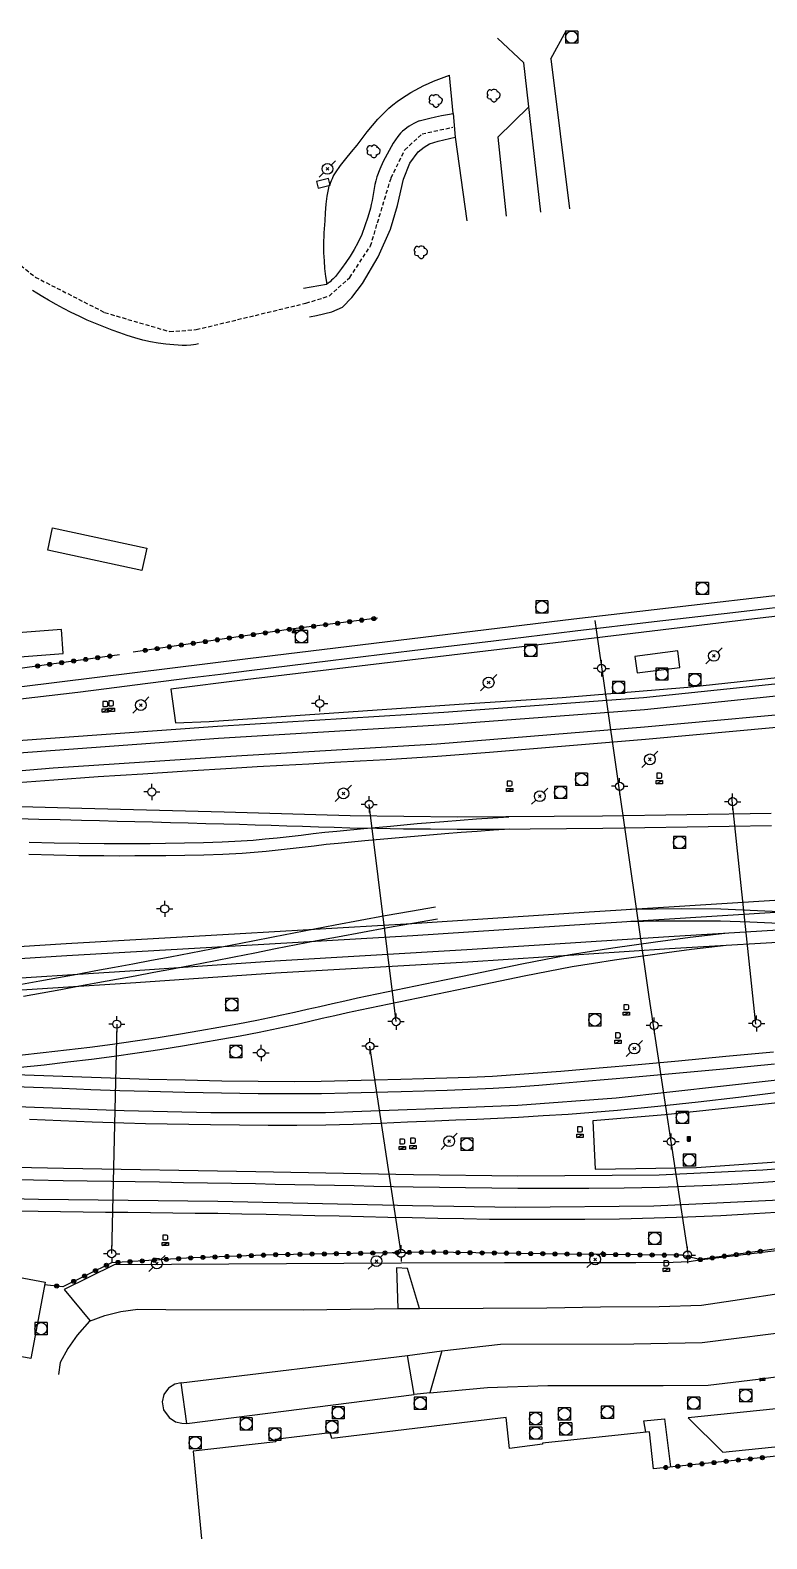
# Model space of a CAD drawing. Header units: millimetres. Extents: x 184000 to 185000, y 128098 to 129000.
# Drawn here: x 184782.6 to 184873.6, y 128721 to 128907.2 of the extents above; entities that cross this region are included whole.
import ezdxf

# ---------------------------------------------------------------- set-up
doc = ezdxf.new("R2010")
doc.units = ezdxf.units.MM
doc.linetypes.add('DASHED', pattern=[0.75, 0.5, -0.25])
doc.layers.get('0').update_dxf_attribs({"linetype": 'CONTINUOUS'})
for name, color, linetype in [('W0001', 6, 'DASHED'), ('W0006', 2, 'CONTINUOUS'), ('W0008', 7, 'CONTINUOUS'), ('W0014', 7, 'CONTINUOUS'), ('W0015', 2, 'CONTINUOUS'), ('W0017', 7, 'CONTINUOUS'), ('W0101', 7, 'CONTINUOUS'), ('W0104', 1, 'CONTINUOUS'), ('W0300', 7, 'CONTINUOUS'), ('W0323', 7, 'CONTINUOUS'), ('W0333', 7, 'CONTINUOUS'), ('W0401', 7, 'CONTINUOUS'), ('W0420', 7, 'CONTINUOUS'), ('W0438', 7, 'CONTINUOUS'), ('W0473', 7, 'CONTINUOUS'), ('W0610', 7, 'CONTINUOUS'), ('W0611', 7, 'CONTINUOUS'), ('W0700', 7, 'CONTINUOUS'), ('W0710', 7, 'CONTINUOUS'), ('W0850', 7, 'CONTINUOUS')]:
    doc.layers.add(name, color=color, linetype=linetype)

# ---------------------------------------------------------------- blocks, each defined once
blk = doc.blocks.new('T300')
for p, q in [((-0.8, 0.51), (-0.86, 0.34)), ((-0.86, 0.34), (-0.86, 0.17)), ((-0.86, 0.17), (-0.74, 0.06)), ((-0.69, 0.63), (-0.8, 0.51)), ((-0.8, -0.06), (-0.74, 0.06)), ((-0.74, 0.06), (-0.69, 0.11)), ((-0.57, 0.69), (-0.69, 0.63)), ((-0.46, 0.69), (-0.57, 0.69)), ((-0.29, 0.63), (-0.46, 0.69)), ((-0.29, 0.63), (-0.17, 0.74)), ((-0.23, 0.57), (-0.29, 0.63)), ((-0.17, 0.74), (-0.06, 0.8)), ((-0.06, 0.8), (0.06, 0.8)), ((0.06, 0.8), (0.23, 0.74)), ((0.23, 0.74), (0.34, 0.63)), ((0.34, 0.63), (0.4, 0.51)), ((0.46, 0.46), (0.34, 0.46)), ((0.4, 0.51), (0.4, 0.46)), ((0.57, 0.4), (0.46, 0.46)), ((0.57, 0.4), (0.69, 0.29)), ((0.69, 0.29), (0.74, 0.17)), ((0.74, 0.06), (0.69, -0.17)), ((0.74, 0.17), (0.74, 0.06)), ((-0.8, -0.17), (-0.8, -0.06)), ((-0.8, -0.23), (-0.8, -0.17)), ((-0.74, -0.34), (-0.8, -0.23)), ((-0.69, -0.4), (-0.74, -0.34)), ((-0.51, -0.46), (-0.69, -0.4)), ((-0.4, -0.46), (-0.51, -0.46)), ((-0.4, -0.46), (-0.34, -0.46)), ((-0.34, -0.46), (-0.34, -0.4)), ((-0.34, -0.51), (-0.34, -0.46)), ((-0.29, -0.63), (-0.34, -0.51)), ((-0.17, -0.74), (-0.29, -0.63)), ((-0.06, -0.8), (-0.17, -0.74)), ((0.06, -0.8), (-0.06, -0.8)), ((0.17, -0.74), (0.06, -0.8)), ((0.23, -0.69), (0.17, -0.74)), ((0.29, -0.46), (0.23, -0.46)), ((0.29, -0.63), (0.23, -0.69)), ((0.46, -0.4), (0.29, -0.46)), ((0.34, -0.51), (0.29, -0.63)), ((0.34, -0.51), (0.34, -0.46)), ((0.57, -0.34), (0.46, -0.4)), ((0.63, -0.29), (0.57, -0.34)), ((0.69, -0.17), (0.63, -0.29))]:
    blk.add_line(p, q)
blk = doc.blocks.new('T473')
for p, q in [((-0.166667, 0.166667), (0.166667, -0.166667)), ((-0.166667, -0.166667), (0.166667, 0.166667)), ((0.500001, 0.500001), (1.000002, 1.000002)), ((-1.000002, -1.000002), (-0.500001, -0.500001))]:
    blk.add_line(p, q)
blk.add_ellipse((0, 0), major_axis=(0.471405, 0.471405), ratio=1, start_param=5.4977871438, end_param=11.780972451)
blk = doc.blocks.new('T420')
for p, q in [((0.75, 0.75), (-0.75, 0.75)), ((-0.75, 0.75), (-0.75, -0.75)), ((0.75, 0.75), (0.75, -0.75)), ((0.75, -0.75), (-0.75, -0.75))]:
    blk.add_line(p, q)
blk.add_ellipse((0, 0), major_axis=(-0.53, 0.53), ratio=1, start_param=3.926991, end_param=10.210176)
blk = doc.blocks.new('T610')
for p, q in [((-0.500001, 0), (-1.000002, 0)), ((0, 0.500001), (0, 1.000002)), ((0.500001, 0), (1.000002, 0)), ((0, -0.500001), (0, -1.000002))]:
    blk.add_line(p, q)
blk.add_ellipse((0, 0), major_axis=(-0.353554, 0.353554), ratio=1, start_param=3.926990817, end_param=10.2101761242)
blk = doc.blocks.new('T438')
for p, q in [((-0.4, 0.2), (0.4, 0.2)), ((-0.4, -0.2), (-0.4, 0.2)), ((0.15, 1.1), (-0.3, 1.1)), ((-0.3, 1.1), (-0.3, 0.5)), ((-0.3, 0.5), (0.15, 0.5)), ((0.3, 0.65), (0.3, 0.95)), ((0.4, 0.2), (0.4, -0.2))]:
    blk.add_line(p, q)
at = {"flags": 128}
for points in [[(-0.4, -0.2), (0.4, 0.2)], [(0.4, -0.2), (-0.4, -0.2)]]:
    blk.add_lwpolyline(points, dxfattribs=at)
for centre, major_axis, start_param, end_param in [((0.15, 0.95), (0.106, -0.106), 0.785398, 2.356194), ((0.15, 0.65), (0.106, 0.106), 3.926991, 5.497787)]:
    blk.add_ellipse(centre, major_axis=major_axis, ratio=1, start_param=start_param, end_param=end_param)
blk = doc.blocks.new('T850')
for p, q in [((-0.25, -0.15), (0, 0.32)), ((0, 0.32), (0.25, -0.15)), ((-0.25, -0.15), (0.25, -0.15))]:
    blk.add_line(p, q)
for major_axis in [(-0.106, 0.106), (-0.0354, 0.0354), (-0.0236, 0.0236)]:
    blk.add_ellipse((0, 0), major_axis=major_axis, ratio=1, start_param=3.926991, end_param=10.210176)
blk = doc.blocks.new('T401')
for p, q in [((-0.3, 0.3), (0, 0.3)), ((-0.3, -0.25), (-0.3, 0.3)), ((-0.3, 0.15), (0, 0.15)), ((-0.3, 0), (0, 0)), ((0, 0.3), (0, -0.25)), ((-0.3, -0.15), (0, -0.15)), ((-0.3, -0.25), (-0.3, -0.3)), ((-0.3, -0.3), (0, -0.3)), ((0, -0.3), (0, -0.25))]:
    blk.add_line(p, q)
blk = doc.blocks.new('t323o')
at = {"color": 0, "linetype": 'Continuous'}
for radius in [0.25, 0.15]:
    blk.add_circle((0, 0), radius, dxfattribs=at)

msp = doc.modelspace()

# ---------------------------------------------------------------- linework, layer by layer
at = {"layer": 'W0001'}
msp.add_lwpolyline([(184779.72, 128879.62), (184783.26, 128876.77), (184791.82, 128872.4), (184799.85, 128870.04), (184803.14, 128870.29), (184816.67, 128873.55), (184819.55, 128874.43), (184822.09, 128876.71), (184824.65, 128880.61), (184827.19, 128889.01), (184828.88, 128892.48), (184831.01, 128894.44), (184834.81, 128895.28)], dxfattribs=at)
at = {"layer": 'W0006'}
for points in [[(184830.72, 128749.44), (184846.42, 128749.53), (184853.04, 128749.64), (184860.31, 128749.68), (184865.54, 128749.85), (184869.38, 128750.43), (184876.42, 128751.51), (184882.1, 128752.38)], [(184789.95, 128747.87), (184791.86, 128748.59), (184793.83, 128749.07), (184795.94, 128749.36), (184799.39, 128749.31)], [(184799.39, 128749.31), (184816.35, 128749.3), (184828.03, 128749.44)], [(184833.45, 128744.21), (184840.7, 128745.07), (184857.17, 128745.11), (184865.61, 128745.25), (184877.98, 128746.8)], [(184801.27, 128740.28), (184829.2, 128743.66)], [(184876.34, 128737.23), (184863.87, 128735.95), (184868.14, 128731.73), (184880.57, 128732.99)]]:
    msp.add_lwpolyline(points, dxfattribs=at)
at = {"layer": 'W0008'}
for points in [[(184830.65, 128896.04), (184830.33, 128895.9), (184830.02, 128895.74), (184829.72, 128895.57), (184829.42, 128895.38), (184829.14, 128895.19), (184828.87, 128894.99), (184828.6, 128894.77), (184828.36, 128894.53), (184828.03, 128894.14), (184827.72, 128893.72), (184827.45, 128893.28), (184827.19, 128892.84), (184826.69, 128891.94), (184826.23, 128891.03), (184825.81, 128890.1), (184825.45, 128889.14), (184825.3, 128888.66), (184825.19, 128888.18), (184825.1, 128887.69), (184825.01, 128887.2), (184824.94, 128886.71), (184824.85, 128886.22), (184824.75, 128885.74), (184824.63, 128885.26), (184824.31, 128884.17), (184823.96, 128883.1), (184823.56, 128882.04), (184823.1, 128881), (184822.65, 128880.17), (184822.15, 128879.37), (184821.61, 128878.59), (184821.07, 128877.82), (184820.83, 128877.49), (184820.58, 128877.17), (184820.32, 128876.86), (184820.05, 128876.57), (184819.85, 128876.37), (184819.65, 128876.18), (184819.44, 128876), (184819.22, 128875.84)], [(184830.65, 128896.04), (184830.98, 128896.13), (184831.31, 128896.22), (184831.63, 128896.3), (184831.96, 128896.38), (184832.69, 128896.54), (184833.41, 128896.7), (184834.14, 128896.85), (184834.87, 128896.98)], [(184834.87, 128896.98), (184835.11, 128894.03)], [(184818, 128872.02), (184819.87, 128872.49), (184821.18, 128873.07), (184822.36, 128874.25), (184823.65, 128875.98), (184825.6, 128879.28), (184827.1, 128882.7), (184827.98, 128885.62), (184828.72, 128888.87), (184829.49, 128890.84), (184830.55, 128892.21), (184831.26, 128892.82), (184831.93, 128893.23), (184833, 128893.56), (184835.11, 128894.03)], [(184819.22, 128875.84), (184816.36, 128875.36)], [(184817.13, 128871.85), (184818, 128872.02)]]:
    msp.add_lwpolyline(points, dxfattribs=at)
at = {"layer": 'W0014'}
msp.add_lwpolyline([(184819.28, 128875.88), (184819.13, 128876.84), (184819.02, 128877.81), (184818.95, 128878.78), (184818.9, 128879.75), (184818.89, 128880.24), (184818.89, 128880.74), (184818.9, 128881.23), (184818.92, 128881.73), (184818.94, 128882.22), (184818.97, 128882.72), (184819, 128883.21), (184819.04, 128883.7), (184819.11, 128884.72), (184819.19, 128885.75), (184819.3, 128886.77), (184819.5, 128887.78), (184819.56, 128888.02), (184819.65, 128888.25), (184819.74, 128888.48), (184819.84, 128888.7), (184819.95, 128888.94), (184820.06, 128889.17), (184820.18, 128889.4), (184820.31, 128889.63), (184820.93, 128890.53), (184821.61, 128891.38), (184822.32, 128892.22), (184823.01, 128893.06), (184823.63, 128893.87), (184824.25, 128894.68), (184824.89, 128895.48), (184825.56, 128896.25), (184825.99, 128896.72), (184826.45, 128897.18), (184826.92, 128897.62), (184827.4, 128898.04), (184827.94, 128898.45), (184828.48, 128898.83), (184829.05, 128899.2), (184829.62, 128899.55), (184830.15, 128899.85), (184830.69, 128900.13), (184831.24, 128900.4), (184831.8, 128900.66), (184832.44, 128900.94), (184833.08, 128901.2), (184833.74, 128901.45), (184834.4, 128901.69)], dxfattribs=at)
at = {"layer": 'W0015'}
msp.add_lwpolyline([(184803.41, 128868.52), (184803.1, 128868.45), (184802.78, 128868.39), (184802.46, 128868.36), (184801.94, 128868.33), (184801.41, 128868.33), (184800.88, 128868.36), (184800.36, 128868.4), (184799.39, 128868.5), (184798.43, 128868.62), (184797.47, 128868.78), (184796.52, 128868.99), (184795.56, 128869.25), (184794.61, 128869.55), (184793.68, 128869.89), (184792.76, 128870.23), (184791.72, 128870.63), (184790.69, 128871.04), (184789.67, 128871.47), (184788.66, 128871.93), (184787.7, 128872.4), (184786.76, 128872.89), (184785.83, 128873.4), (184784.9, 128873.92), (184784.17, 128874.34), (184783.44, 128874.78), (184782.91, 128875.11)], dxfattribs=at)
at = {"layer": 'W0017'}
for points in [[(184846.9, 128903.72), (184848.86, 128907.25)], [(184843.58, 128903.21), (184840.34, 128906.27)], [(184846.9, 128903.72), (184849.22, 128885.21)], [(184845.67, 128884.79), (184843.58, 128903.21)], [(184844.2, 128897.77), (184840.37, 128894.03), (184841.42, 128884.29)], [(184899.11, 128759.91), (184880.85, 128757.32), (184865.29, 128755.41), (184864, 128755.23), (184862.03, 128755.15), (184857.4, 128755.07), (184841.2, 128755.1), (184828.43, 128755.03), (184793, 128754.85)], [(184793, 128754.85), (184786.84, 128751.78), (184789.99, 128747.96)], [(184789.95, 128747.87), (184788.43, 128746.16), (184787.26, 128744.51), (184786.32, 128742.78), (184786.13, 128741.29)], [(184831.99, 128739.06), (184839.11, 128739.71), (184846.55, 128739.96), (184860.78, 128739.95), (184866.33, 128740.01), (184872.51, 128740.72), (184876.29, 128741.23)], [(184801.95, 128735.26), (184830.05, 128738.85)]]:
    msp.add_lwpolyline(points, dxfattribs=at)
at = {"layer": 'W0101'}
msp.add_lwpolyline([(184859.61, 128729.68), (184859.09, 128734.22), (184845.87, 128732.85), (184845.88, 128732.7), (184841.83, 128732.18), (184841.39, 128735.98), (184819.89, 128733.4), (184819.65, 128734.09), (184812.83, 128733.27), (184812.95, 128732.98), (184802.76, 128731.86), (184803.8, 128721.02)], dxfattribs=at)
at = {"layer": 'W0104'}
for points in [[(184785.38, 128845.82), (184797.02, 128843.31), (184796.43, 128840.56), (184784.79, 128843.07)], [(184786.49, 128833.27), (184780.6, 128832.82), (184780.82, 128829.87), (184786.72, 128830.32)], [(184857.57, 128827.9), (184862.86, 128828.57), (184862.6, 128830.62), (184857.31, 128829.95)], [(184782.72, 128743.3), (184755.12, 128748.29), (184756.56, 128756.04), (184764.96, 128754.54), (184765.34, 128756.29), (184784.47, 128752.72)]]:
    msp.add_lwpolyline(points, close=True, dxfattribs=at)
msp.add_lwpolyline([(184858.63, 128734.17), (184858.4, 128735.59), (184860.96, 128735.84), (184861.7, 128729.89)], dxfattribs=at)
at = {"layer": 'W0323'}
for points in [[(184825.5, 128834.67), (184814.8, 128833.31), (184795.34, 128830.48)], [(184793.64, 128830.15), (184776.84, 128827.83), (184760.35, 128826.03), (184747.34, 128825.01), (184727.77, 128823.47), (184726.22, 128825.38)], [(184893.17, 128759.35), (184865.33, 128755.49), (184863.02, 128756.02), (184848.58, 128756.18), (184832.17, 128756.41), (184812.7, 128756.09), (184802.58, 128755.7), (184792.65, 128755.09), (184786.65, 128752.14)], [(184786.65, 128752.14), (184784.41, 128752.37)], [(184884.9, 128731.2), (184884.79, 128732.24), (184859.61, 128729.68)]]:
    msp.add_lwpolyline(points, dxfattribs=at)
at = {"layer": 'W0333'}
for points in [[(184834.87, 128896.98), (184834.4, 128901.69)], [(184835.11, 128894.03), (184836.55, 128883.71)], [(184801.27, 128740.28), (184800.49, 128740.13), (184799.69, 128739.62), (184799.11, 128738.85), (184798.93, 128737.93), (184799.07, 128736.95), (184799.77, 128736), (184800.58, 128735.48), (184801.37, 128735.28), (184801.95, 128735.26)], [(184801.95, 128735.26), (184801.27, 128740.28)]]:
    msp.add_lwpolyline(points, dxfattribs=at)
for points in [[(184827.87, 128754.46), (184828.03, 128749.44), (184830.72, 128749.44), (184829.21, 128754.38)], [(184829.2, 128743.66), (184833.45, 128744.21), (184831.99, 128739.06), (184830.05, 128738.85)]]:
    msp.add_lwpolyline(points, close=True, dxfattribs=at)
at = {"layer": 'W0420'}
msp.add_lwpolyline([(184819.47, 128888.95), (184817.97, 128888.57), (184818.18, 128887.74), (184819.68, 128888.13)], close=True, dxfattribs=at)
at = {"layer": 'W0611'}
for points in [[(184852.37, 128834.38), (184859.02, 128787.91), (184863.84, 128756.23)], [(184869.23, 128812.56), (184872.2, 128784.56)], [(184827.81, 128784.86), (184824.49, 128811.68)], [(184793.32, 128784.55), (184792.66, 128756.26)], [(184828.42, 128756.27), (184824.58, 128781.83)]]:
    msp.add_lwpolyline(points, dxfattribs=at)
at = {"layer": 'W0700'}
for points in [[(184888.73, 128839.08), (184849.74, 128834.54), (184809.49, 128829.66), (184781.27, 128826.16), (184758.7, 128823.8), (184739.42, 128822.45), (184725.99, 128821.59), (184710.22, 128821.14), (184692.57, 128820.96), (184682.39, 128820.95), (184677.44, 128821.17)], [(184888.9, 128837.59), (184879.15, 128836.47), (184869.41, 128835.34), (184859.66, 128834.2), (184849.92, 128833.05), (184839.85, 128831.84), (184829.79, 128830.63), (184819.73, 128829.4), (184809.67, 128828.17), (184806.14, 128827.73), (184802.61, 128827.29), (184799.09, 128826.84), (184795.56, 128826.39), (184792.03, 128825.95), (184788.5, 128825.51), (184784.97, 128825.08), (184781.44, 128824.67)], [(184884.86, 128827.58), (184858.36, 128824.84), (184833.72, 128823.02), (184805.77, 128821.3), (184780, 128819.43), (184754.23, 128817.21), (184739.1, 128816.48), (184725.94, 128816.42), (184713.45, 128816.87), (184703.44, 128817.59), (184690.83, 128818.78), (184677.45, 128820.52)], [(184885.04, 128826.09), (184858.49, 128823.34), (184833.82, 128821.52), (184805.87, 128819.8), (184780.12, 128817.93), (184754.33, 128815.72), (184739.13, 128814.98), (184725.92, 128814.92), (184713.37, 128815.38), (184703.31, 128816.1), (184690.66, 128817.29), (184677.23, 128819.03)], [(184881.81, 128823.36), (184858.47, 128821.2), (184832.82, 128819.11), (184807.39, 128817.61), (184785.45, 128816.17), (184767.69, 128814.64), (184753.51, 128813.31), (184744.13, 128812.79), (184735.66, 128812.62), (184719.82, 128812.98), (184704.97, 128813.31), (184695.22, 128813.66), (184684.72, 128814.27), (184676.6, 128815.11)], [(184881.95, 128821.86), (184876.12, 128821.3), (184870.28, 128820.75), (184864.44, 128820.22), (184858.6, 128819.71), (184852.18, 128819.15), (184845.77, 128818.61), (184839.35, 128818.09), (184832.93, 128817.61), (184829.75, 128817.4), (184826.57, 128817.2), (184823.39, 128817.01), (184820.2, 128816.83), (184817.02, 128816.66), (184813.84, 128816.48), (184810.66, 128816.3), (184807.48, 128816.11), (184802, 128815.77), (184796.52, 128815.43), (184791.04, 128815.07), (184785.56, 128814.68), (184781.12, 128814.32)], [(184874.13, 128810.55), (184853.31, 128810.22), (184835.38, 128810.09), (184822.14, 128810.26), (184806.57, 128810.74), (184789.02, 128811.19), (184767.85, 128811.76), (184748.68, 128812.1), (184736.82, 128812.6)], [(184874.16, 128809.05), (184868.95, 128808.95), (184863.75, 128808.86), (184858.54, 128808.79), (184853.33, 128808.72), (184848.84, 128808.67), (184844.35, 128808.62), (184839.86, 128808.59), (184835.37, 128808.59), (184832.06, 128808.61), (184828.74, 128808.64), (184825.43, 128808.7), (184822.11, 128808.76), (184820.16, 128808.81), (184818.21, 128808.87), (184816.27, 128808.93), (184814.32, 128808.99), (184812.37, 128809.06), (184810.42, 128809.12), (184808.47, 128809.19), (184806.52, 128809.24), (184804.33, 128809.3), (184802.14, 128809.36), (184799.95, 128809.42), (184797.75, 128809.47), (184795.56, 128809.52), (184793.37, 128809.58), (184791.18, 128809.63), (184788.98, 128809.69), (184786.34, 128809.76), (184783.69, 128809.83), (184781.05, 128809.91)], [(184841.84, 128808.61), (184839.84, 128808.48), (184837.84, 128808.35), (184835.84, 128808.2), (184833.84, 128808.04), (184830.54, 128807.77), (184827.24, 128807.48), (184823.95, 128807.17), (184820.65, 128806.86), (184819.17, 128806.71), (184817.69, 128806.54), (184816.21, 128806.37), (184814.73, 128806.2), (184813.25, 128806.03), (184811.76, 128805.87), (184810.28, 128805.74), (184808.79, 128805.62), (184806.43, 128805.5), (184804.07, 128805.42), (184801.71, 128805.38), (184799.36, 128805.34), (184797.45, 128805.32), (184795.54, 128805.31), (184793.64, 128805.3), (184791.73, 128805.31), (184788.65, 128805.35), (184785.56, 128805.41), (184782.48, 128805.48)], [(184841.74, 128810.11), (184839.74, 128809.98), (184837.73, 128809.84), (184835.72, 128809.7), (184833.72, 128809.54), (184830.41, 128809.27), (184827.11, 128808.97), (184823.81, 128808.67), (184820.51, 128808.35), (184819.03, 128808.2), (184817.56, 128808.04), (184816.08, 128807.86), (184814.61, 128807.69), (184813.13, 128807.52), (184811.65, 128807.37), (184810.17, 128807.23), (184808.69, 128807.12), (184806.35, 128807), (184804.01, 128806.92), (184801.67, 128806.88), (184799.33, 128806.84), (184797.43, 128806.82), (184795.54, 128806.81), (184793.64, 128806.8), (184791.75, 128806.81), (184788.67, 128806.85), (184785.59, 128806.91), (184782.51, 128806.98)], [(184883.74, 128800.41), (184851.65, 128798.39), (184829.77, 128796.94), (184808.54, 128795.7), (184787.05, 128794.46), (184763.05, 128792.95), (184749.81, 128792.36), (184738.81, 128792.22), (184727.85, 128792.58), (184713.61, 128793.64)], [(184883.83, 128798.91), (184851.75, 128796.89), (184829.87, 128795.44), (184808.62, 128794.2), (184787.14, 128792.97), (184763.13, 128791.45), (184749.86, 128790.86), (184738.8, 128790.72), (184727.77, 128791.08), (184713.47, 128792.15)], [(184832.67, 128799), (184829.57, 128798.46), (184826.48, 128797.91), (184823.39, 128797.35), (184820.3, 128796.78), (184817.74, 128796.29), (184815.2, 128795.8), (184812.65, 128795.31), (184810.1, 128794.81), (184807.56, 128794.31), (184805.01, 128793.81), (184802.46, 128793.31), (184799.91, 128792.83), (184797.62, 128792.39), (184795.32, 128791.97), (184793.02, 128791.54), (184790.72, 128791.12), (184788.43, 128790.7), (184786.13, 128790.28), (184783.83, 128789.85), (184781.54, 128789.43)], [(184832.92, 128797.52), (184829.83, 128796.98), (184826.74, 128796.43), (184823.66, 128795.87), (184820.57, 128795.3), (184818.02, 128794.82), (184815.47, 128794.33), (184812.93, 128793.83), (184810.38, 128793.33), (184807.83, 128792.83), (184805.29, 128792.33), (184802.74, 128791.84), (184800.19, 128791.35), (184797.9, 128790.92), (184795.6, 128790.49), (184793.3, 128790.07), (184791, 128789.65), (184788.7, 128789.23), (184786.41, 128788.8), (184784.11, 128788.38), (184781.81, 128787.95)], [(184882.43, 128798.08), (184867.92, 128798.75), (184863.02, 128798.77), (184856.76, 128798.71)], [(184882.33, 128796.59), (184878.72, 128796.81), (184875.11, 128796.99), (184871.5, 128797.14), (184867.88, 128797.25), (184866.67, 128797.27), (184865.45, 128797.28), (184864.24, 128797.27), (184863.02, 128797.27), (184861.46, 128797.26), (184859.9, 128797.25), (184858.34, 128797.23), (184856.78, 128797.21)], [(184879.72, 128796.43), (184861.47, 128795.32), (184836.56, 128793.71), (184812.83, 128792.34), (184795.59, 128791.15), (184775.03, 128789.83), (184751.63, 128788.41), (184740.07, 128787.87), (184728.25, 128787.44), (184715.62, 128787.69), (184705.2, 128788.3), (184698.48, 128789.01), (184694.01, 128789.38)], [(184868.41, 128795.74), (184866.26, 128795.5), (184864.11, 128795.24), (184861.97, 128794.97), (184859.83, 128794.68), (184857.19, 128794.31), (184854.56, 128793.93), (184851.93, 128793.53), (184849.3, 128793.09), (184846.32, 128792.54), (184843.34, 128791.94), (184840.36, 128791.33), (184837.39, 128790.71), (184833.8, 128789.98), (184830.22, 128789.25), (184826.64, 128788.5), (184823.06, 128787.74), (184821.5, 128787.41), (184819.95, 128787.06), (184818.39, 128786.71), (184816.84, 128786.35), (184815.28, 128786), (184813.72, 128785.66), (184812.17, 128785.32), (184810.6, 128785), (184808.26, 128784.55), (184805.91, 128784.12), (184803.56, 128783.71), (184801.2, 128783.32), (184798.41, 128782.87), (184795.61, 128782.46), (184792.81, 128782.06), (184790.01, 128781.69), (184787.11, 128781.33), (184784.21, 128781), (184781.3, 128780.69)], [(184879.81, 128794.94), (184861.57, 128793.83), (184836.65, 128792.22), (184812.92, 128790.85), (184795.69, 128789.65), (184775.12, 128788.33), (184751.71, 128786.91), (184740.13, 128786.37), (184728.26, 128785.94), (184715.56, 128786.19), (184705.08, 128786.8), (184698.34, 128787.51), (184693.9, 128787.89)], [(184868.57, 128794.25), (184866.44, 128794.01), (184864.3, 128793.75), (184862.16, 128793.48), (184860.03, 128793.19), (184857.41, 128792.83), (184854.79, 128792.45), (184852.17, 128792.05), (184849.56, 128791.61), (184846.58, 128791.06), (184843.61, 128790.47), (184840.65, 128789.85), (184837.68, 128789.24), (184834.1, 128788.51), (184830.53, 128787.78), (184826.95, 128787.03), (184823.37, 128786.28), (184821.81, 128785.94), (184820.26, 128785.59), (184818.7, 128785.24), (184817.14, 128784.88), (184815.58, 128784.53), (184814.02, 128784.19), (184812.46, 128783.85), (184810.9, 128783.53), (184808.54, 128783.08), (184806.18, 128782.64), (184803.81, 128782.23), (184801.44, 128781.84), (184798.64, 128781.39), (184795.83, 128780.97), (184793.01, 128780.58), (184790.2, 128780.2), (184787.29, 128779.84), (184784.37, 128779.51), (184781.45, 128779.19)], [(184874.4, 128781.11), (184868.54, 128780.54), (184862.68, 128779.98), (184856.81, 128779.46), (184850.95, 128778.95), (184848.14, 128778.72), (184845.33, 128778.49), (184842.52, 128778.29), (184839.71, 128778.11), (184836.89, 128777.98), (184834.06, 128777.87), (184831.24, 128777.79), (184828.41, 128777.71), (184825.13, 128777.62), (184821.85, 128777.54), (184818.57, 128777.47), (184815.29, 128777.45), (184810.78, 128777.46), (184806.28, 128777.53), (184801.77, 128777.62), (184797.26, 128777.73), (184793.72, 128777.83), (184790.18, 128777.95), (184786.64, 128778.08), (184783.1, 128778.22), (184779.68, 128778.34)], [(184874.55, 128779.62), (184868.68, 128779.04), (184862.81, 128778.49), (184856.94, 128777.96), (184851.07, 128777.46), (184848.25, 128777.22), (184845.44, 128777), (184842.62, 128776.79), (184839.8, 128776.61), (184836.96, 128776.48), (184834.13, 128776.37), (184831.29, 128776.29), (184828.45, 128776.21), (184825.16, 128776.12), (184821.87, 128776.04), (184818.58, 128775.97), (184815.29, 128775.95), (184810.78, 128775.96), (184806.26, 128776.03), (184801.74, 128776.12), (184797.23, 128776.23), (184793.68, 128776.33), (184790.13, 128776.45), (184786.59, 128776.59), (184783.04, 128776.72), (184779.62, 128776.84)], [(184874.85, 128777.62), (184855, 128775.4), (184842.85, 128774.53), (184832.54, 128774.09), (184819.09, 128773.59), (184804.93, 128773.62), (184794.22, 128773.84), (184778.71, 128774.43), (184760.05, 128775.18), (184738.81, 128776.17), (184720.14, 128776.89)], [(184875.04, 128776.13), (184870.08, 128775.5), (184865.1, 128774.92), (184860.12, 128774.39), (184855.14, 128773.9), (184852.09, 128773.64), (184849.04, 128773.42), (184845.99, 128773.22), (184842.94, 128773.03), (184840.35, 128772.9), (184837.77, 128772.79), (184835.18, 128772.69), (184832.6, 128772.59), (184829.23, 128772.45), (184825.86, 128772.3), (184822.49, 128772.17), (184819.12, 128772.09), (184815.57, 128772.05), (184812.01, 128772.05), (184808.46, 128772.08), (184804.91, 128772.12), (184802.23, 128772.16), (184799.54, 128772.2), (184796.86, 128772.26), (184794.18, 128772.34), (184790.29, 128772.46), (184786.41, 128772.61), (184782.53, 128772.77)], [(184889.08, 128767.77), (184873.1, 128766.51), (184860.31, 128765.9), (184842.86, 128765.77), (184829.94, 128765.94), (184810.48, 128766.33), (184786.74, 128766.73), (184757.2, 128767.37), (184728.59, 128767.96), (184705.33, 128768.29), (184694.41, 128768.59), (184680.16, 128769.09)], [(184889.26, 128764.04), (184876.01, 128762.87), (184859.65, 128762.1), (184842.56, 128761.92), (184829.82, 128762.14), (184805.8, 128762.66), (184783.64, 128762.91), (184755.35, 128763.55), (184728.2, 128764.2), (184706.36, 128764.58), (184678.19, 128765.36)], [(184877.2, 128765.28), (184873.19, 128765.01), (184869.99, 128764.82), (184866.77, 128764.65), (184863.56, 128764.51), (184860.35, 128764.4), (184855.98, 128764.31), (184851.6, 128764.27), (184847.23, 128764.26), (184842.86, 128764.27), (184839.62, 128764.29), (184836.39, 128764.33), (184833.15, 128764.38), (184829.92, 128764.44), (184827.49, 128764.48), (184825.05, 128764.53), (184822.62, 128764.58), (184820.19, 128764.63), (184817.75, 128764.68), (184815.32, 128764.73), (184812.88, 128764.78), (184810.45, 128764.83), (184807.48, 128764.88), (184804.52, 128764.93), (184801.55, 128764.98), (184798.58, 128765.03), (184795.61, 128765.07), (184792.65, 128765.12), (184789.68, 128765.17), (184786.71, 128765.23), (184783.02, 128765.3), (184779.32, 128765.38)], [(184876.11, 128761.37), (184872.01, 128761.12), (184867.9, 128760.91), (184863.8, 128760.74), (184859.69, 128760.6), (184855.41, 128760.5), (184851.12, 128760.44), (184846.84, 128760.42), (184842.56, 128760.42), (184839.36, 128760.45), (184836.17, 128760.51), (184832.98, 128760.58), (184829.79, 128760.64), (184826.79, 128760.7), (184823.79, 128760.77), (184820.79, 128760.84), (184817.78, 128760.91), (184814.78, 128760.98), (184811.78, 128761.05), (184808.78, 128761.11), (184805.78, 128761.16), (184803.01, 128761.2), (184800.24, 128761.24), (184797.47, 128761.26), (184794.7, 128761.29), (184791.93, 128761.31), (184789.16, 128761.34), (184786.39, 128761.37), (184783.61, 128761.42), (184776.54, 128761.55)]]:
    msp.add_lwpolyline(points, dxfattribs=at)
at = {"layer": 'W0710'}
for points in [[(184890.78, 128836.77), (184871.36, 128834.51), (184847.5, 128831.63), (184824.3, 128828.86), (184809.18, 128827.06), (184800, 128825.92)], [(184800.58, 128821.76), (184804.72, 128821.93), (184818.34, 128822.87), (184835.6, 128824.04), (184848.33, 128824.87), (184863.84, 128826.14), (184889.3, 128828.91)], [(184800, 128825.92), (184800.58, 128821.76)], [(184891.88, 128776.71), (184876.11, 128774.97), (184861.04, 128773.35), (184852.11, 128772.6)], [(184852.11, 128772.6), (184852.41, 128766.66)], [(184852.41, 128766.66), (184864.89, 128766.85), (184880.02, 128767.94), (184892.98, 128769.07)]]:
    msp.add_lwpolyline(points, dxfattribs=at)

# ---------------------------------------------------------------- block references
at = {"layer": 'W0300'}
for p in [(184839.9, 128899.18), (184832.74, 128898.52), (184825.07, 128892.29), (184830.91, 128879.84)]:
    msp.add_blockref('T300', p, dxfattribs=at)
at = {"layer": 'W0323'}
for p, rotation in [((184823.57, 128834.42), 187.2269202875819), ((184825.06, 128834.61), 187.2269202875819), ((184808.7, 128832.42), 188.2731137999198), ((184810.19, 128832.64), 188.2731137999198), ((184811.67, 128832.85), 188.2731137999198), ((184813.16, 128833.07), 188.2731137999198), ((184814.64, 128833.28), 188.2731137999198), ((184816.13, 128833.48), 187.2269202875819), ((184817.62, 128833.67), 187.2269202875819), ((184819.1, 128833.85), 187.2269202875819), ((184820.59, 128834.04), 187.2269202875819), ((184822.08, 128834.23), 187.2269202875819), ((184796.83, 128830.69), 188.2731137999198), ((184798.31, 128830.91), 188.2731137999198), ((184799.8, 128831.13), 188.2731137999198), ((184801.28, 128831.34), 188.2731137999198), ((184802.76, 128831.56), 188.2731137999198), ((184804.25, 128831.77), 188.2731137999198), ((184805.73, 128831.99), 188.2731137999198), ((184807.22, 128832.21), 188.2731137999198), ((184783.54, 128828.76), 187.8400395425642), ((184785.03, 128828.96), 187.8400395425642), ((184786.52, 128829.17), 187.8400395425642), ((184788, 128829.37), 187.8400395425642), ((184789.49, 128829.57), 187.8400395425642), ((184790.97, 128829.78), 187.8400395425642), ((184792.46, 128829.98), 187.8400395425642), ((184812.94, 128756.09), 180.9532723715042), ((184814.44, 128756.12), 180.9532723715042), ((184815.94, 128756.14), 180.9532723715042), ((184817.44, 128756.17), 180.9532723715042), ((184818.94, 128756.19), 180.9532723715042), ((184820.44, 128756.22), 180.9532723715042), ((184821.94, 128756.24), 180.9532723715042), ((184823.44, 128756.27), 180.9532723715042), ((184824.94, 128756.29), 180.9532723715042), ((184826.44, 128756.32), 180.9532723715042), ((184827.94, 128756.34), 180.9532723715042), ((184829.44, 128756.37), 180.9532723715042), ((184830.94, 128756.39), 180.9532723715042), ((184832.44, 128756.41), 179.1762095779586), ((184833.94, 128756.39), 179.1762095779586), ((184835.44, 128756.36), 179.1762095779586), ((184836.94, 128756.34), 179.1762095779586), ((184838.44, 128756.32), 179.1762095779586), ((184839.94, 128756.3), 179.1762095779586), ((184841.44, 128756.28), 179.1762095779586), ((184842.94, 128756.26), 179.1762095779586), ((184844.44, 128756.23), 179.1762095779586), ((184845.93, 128756.21), 179.1762095779586), ((184847.43, 128756.19), 179.1762095779586), ((184848.93, 128756.17), 179.3771149505447), ((184850.43, 128756.15), 179.3771149505447), ((184851.93, 128756.14), 179.3771149505447), ((184853.43, 128756.12), 179.3771149505447), ((184854.93, 128756.11), 179.3771149505447), ((184856.43, 128756.09), 179.3771149505447), ((184857.93, 128756.07), 179.3771149505447), ((184859.43, 128756.06), 179.3771149505447), ((184869.83, 128756.11), 187.898020183163), ((184871.32, 128756.32), 187.898020183163), ((184872.8, 128756.52), 187.898020183163), ((184790.69, 128754.12), 206.1474005817008), ((184792.04, 128754.78), 206.1474005817008), ((184793.46, 128755.14), 183.5687868971459), ((184794.96, 128755.23), 183.5687868971459), ((184796.46, 128755.32), 183.5687868971459), ((184797.96, 128755.42), 183.5687868971459), ((184799.45, 128755.51), 183.5687868971459), ((184800.95, 128755.6), 183.5687868971459), ((184802.45, 128755.7), 183.5687868971459), ((184803.95, 128755.76), 182.1680151577467), ((184805.44, 128755.81), 182.1680151577467), ((184806.94, 128755.87), 182.1680151577467), ((184808.44, 128755.93), 182.1680151577467), ((184809.94, 128755.98), 182.1680151577467), ((184811.44, 128756.04), 182.1680151577467), ((184860.93, 128756.04), 179.3771149505447), ((184862.43, 128756.02), 179.3771149505447), ((184863.91, 128755.81), 167.048885214997), ((184865.37, 128755.49), 187.898020183163), ((184866.86, 128755.7), 187.898020183163), ((184868.34, 128755.91), 187.898020183163), ((184788, 128752.8), 206.1474005817008), ((184789.34, 128753.46), 206.1474005817008), ((184785.9, 128752.22), 174.0694576797727), ((184862.6, 128729.98), 185.8123468076279), ((184864.09, 128730.13), 185.8123468076279), ((184865.58, 128730.28), 185.8123468076279), ((184867.07, 128730.43), 185.8123468076279), ((184868.57, 128730.59), 185.8123468076279), ((184870.06, 128730.74), 185.8123468076279), ((184871.55, 128730.89), 185.8123468076279), ((184873.04, 128731.04), 185.8123468076279), ((184861.11, 128729.83), 185.8123468076279)]:
    msp.add_blockref('t323o', p, dxfattribs=dict(at, rotation=rotation))
at = {"layer": 'W0401'}
msp.add_blockref('T401', (184864.11, 128770.39), dxfattribs=at)
at = {"layer": 'W0401', "rotation": 276.446937921016}
msp.add_blockref('T401', (184873.04, 128740.55), dxfattribs=at)
at = {"layer": 'W0420'}
for p in [(184849.49, 128906.38), (184865.63, 128838.33), (184845.81, 128836.04), (184816.11, 128832.38), (184844.43, 128830.67), (184860.62, 128827.76), (184864.71, 128827.05), (184855.27, 128826.1), (184850.7, 128814.77), (184848.12, 128813.14), (184862.8, 128806.97), (184807.5, 128786.96), (184852.35, 128785.07), (184808.02, 128781.15), (184863.15, 128773.02), (184836.54, 128769.72), (184864.02, 128767.77), (184859.73, 128758.1), (184783.97, 128746.96), (184830.79, 128737.74), (184864.55, 128737.76), (184870.97, 128738.7), (184809.29, 128735.2), (184820.65, 128736.57), (184845.03, 128735.85), (184848.59, 128736.43), (184853.89, 128736.63), (184812.83, 128733.92), (184819.87, 128734.82), (184845.05, 128734.07), (184848.75, 128734.58), (184803.01, 128732.87)]:
    msp.add_blockref('T420', p, dxfattribs=at)
at = {"layer": 'W0438'}
for p in [(184791.91, 128823.26), (184792.62, 128823.35), (184841.84, 128813.46), (184860.32, 128814.43), (184856.25, 128785.85), (184855.2, 128782.38), (184850.51, 128770.77), (184828.59, 128769.27), (184829.89, 128769.38), (184799.32, 128757.41), (184861.17, 128754.24)]:
    msp.add_blockref('T438', p, dxfattribs=at)
at = {"layer": 'W0473'}
for p in [(184819.33, 128890.12), (184867.06, 128830.01), (184839.24, 128826.71), (184796.29, 128823.94), (184859.15, 128817.24), (184821.3, 128813.04), (184845.55, 128812.69), (184857.23, 128781.54), (184834.37, 128770.1), (184825.38, 128755.3), (184852.38, 128755.52), (184798.28, 128755.01)]:
    msp.add_blockref('T473', p, dxfattribs=at)
at = {"layer": 'W0610'}
for p in [(184853.17, 128828.47), (184818.37, 128824.14), (184797.65, 128813.21), (184855.41, 128813.91), (184824.49, 128811.68), (184869.37, 128812.01), (184799.24, 128798.79), (184793.32, 128784.55), (184827.81, 128784.86), (184859.67, 128784.39), (184872.33, 128784.64), (184824.58, 128781.83), (184811.14, 128781), (184861.77, 128770.06), (184792.69, 128756.22), (184828.42, 128756.27), (184863.8, 128756.05)]:
    msp.add_blockref('T610', p, dxfattribs=at)
at = {"layer": 'W0850'}
msp.add_blockref('T850', (184815.23, 128833.03), dxfattribs=at)

doc.saveas('drawing.dxf')
